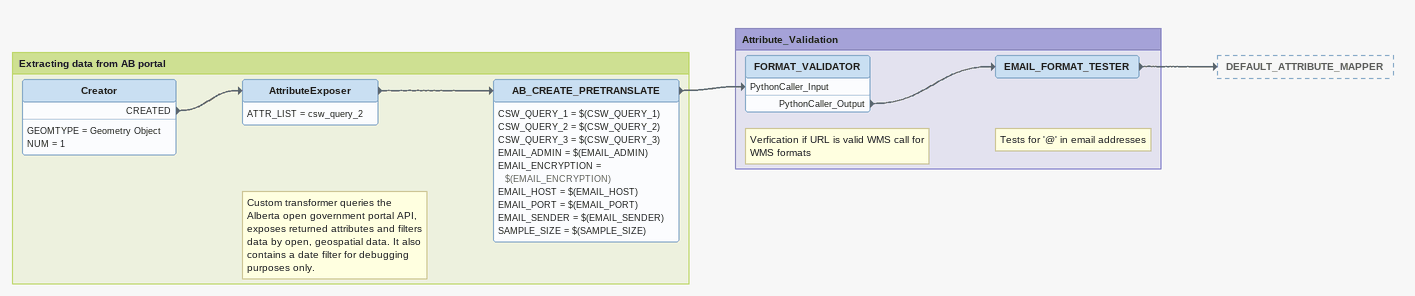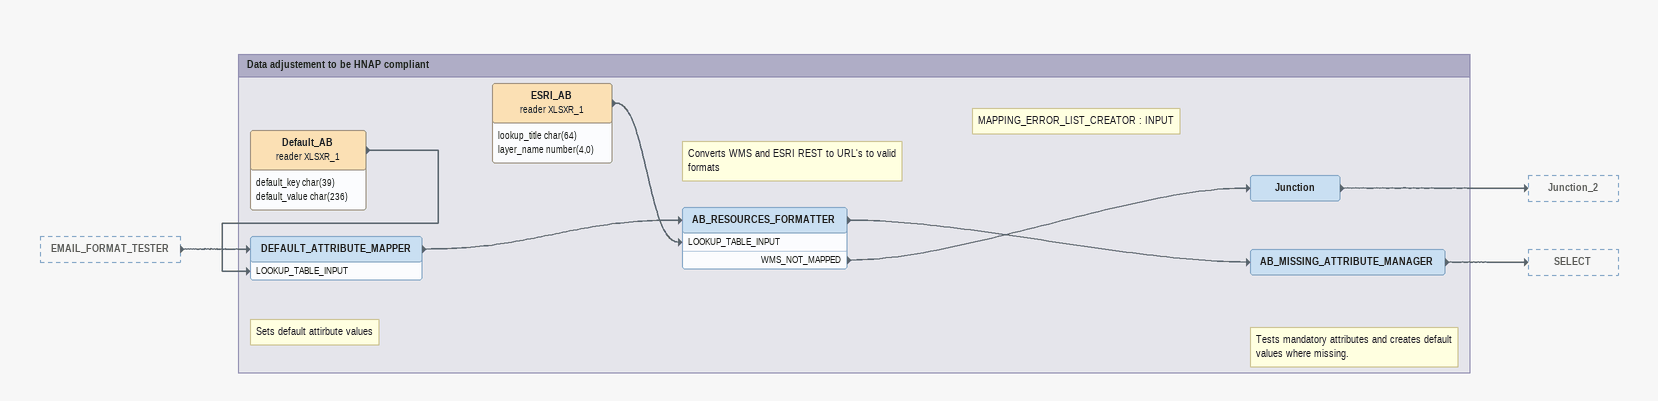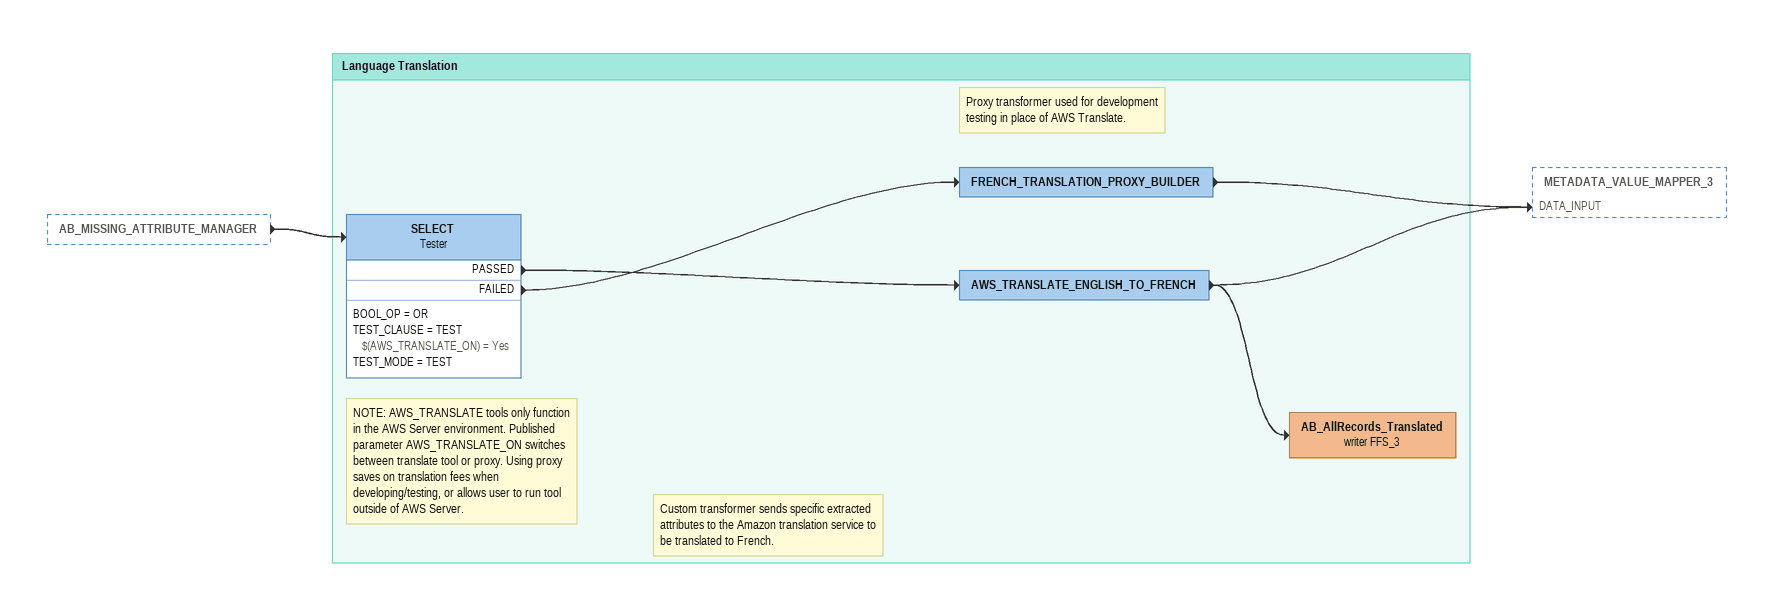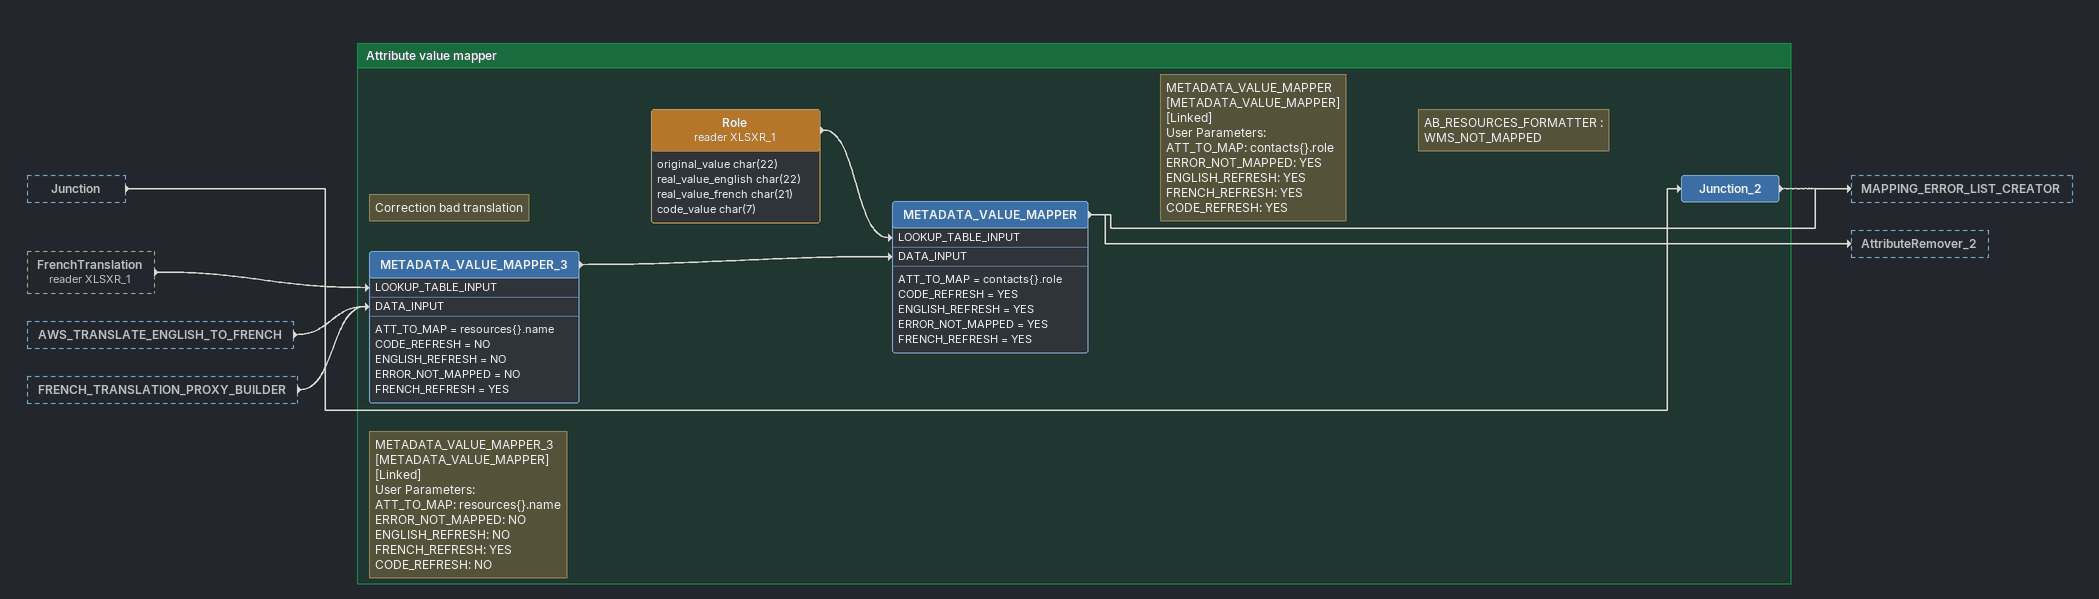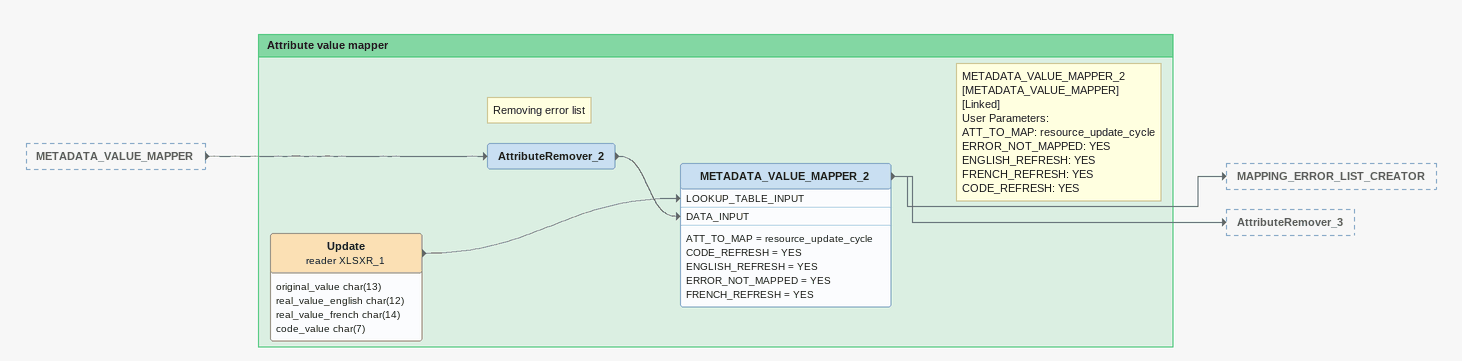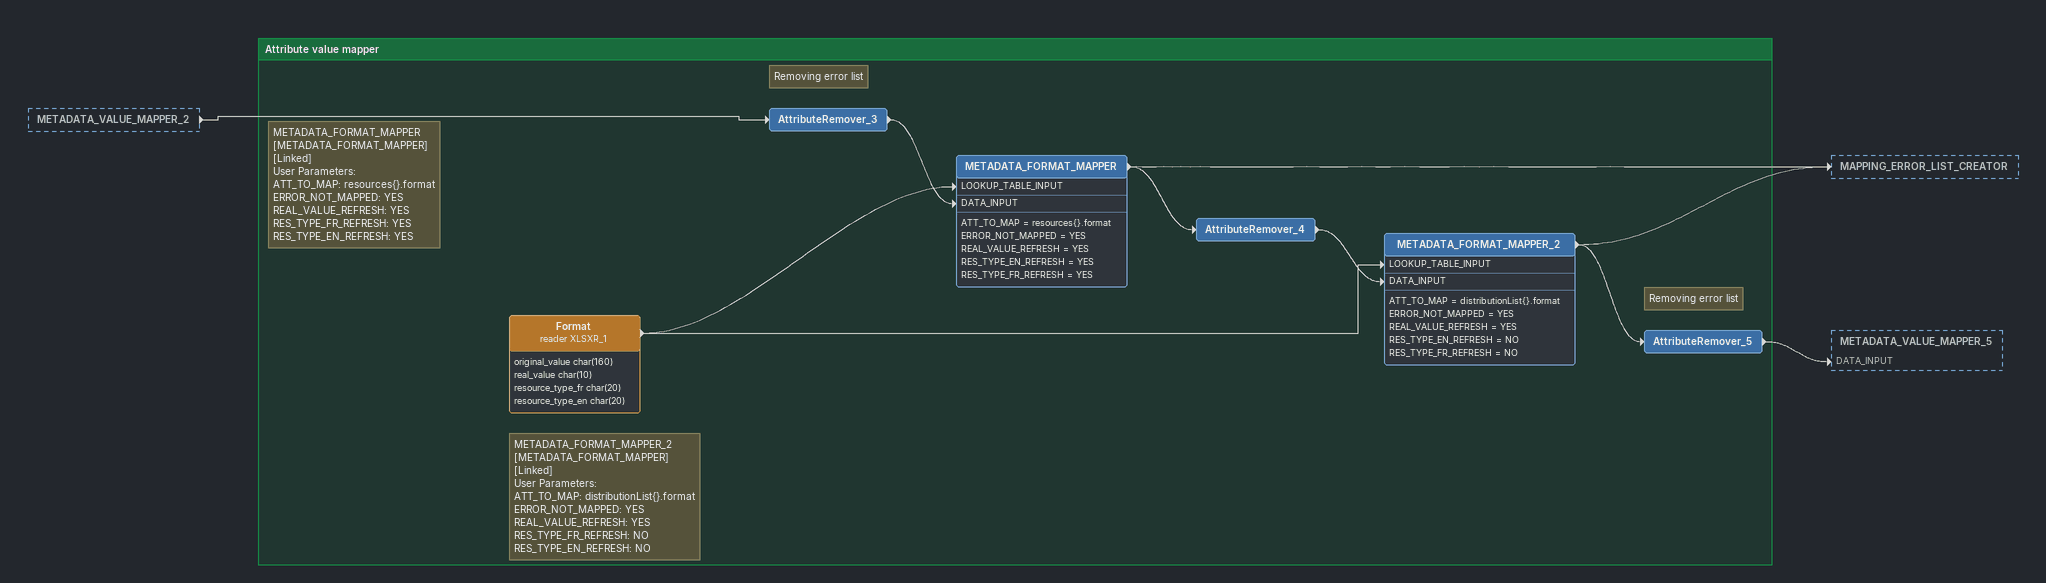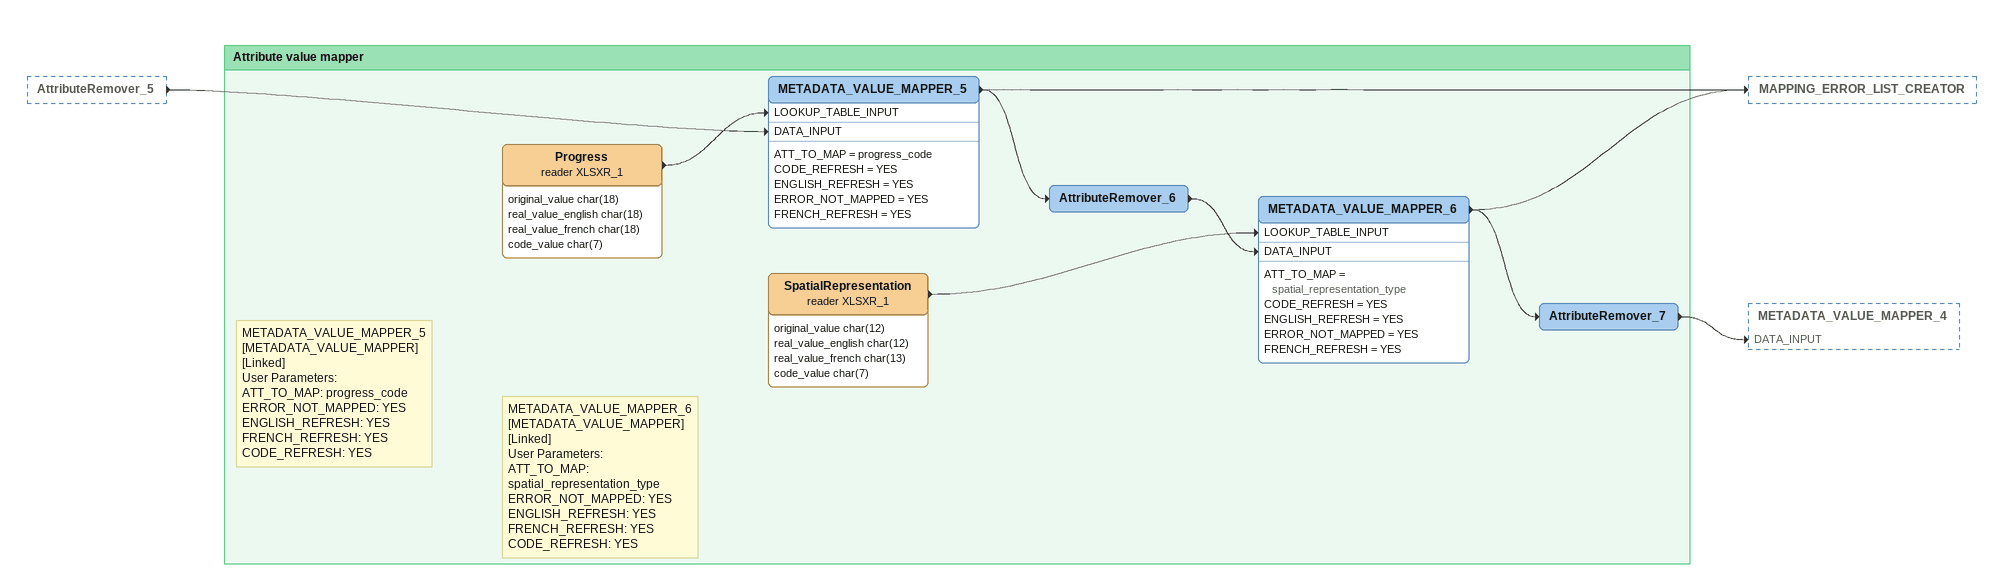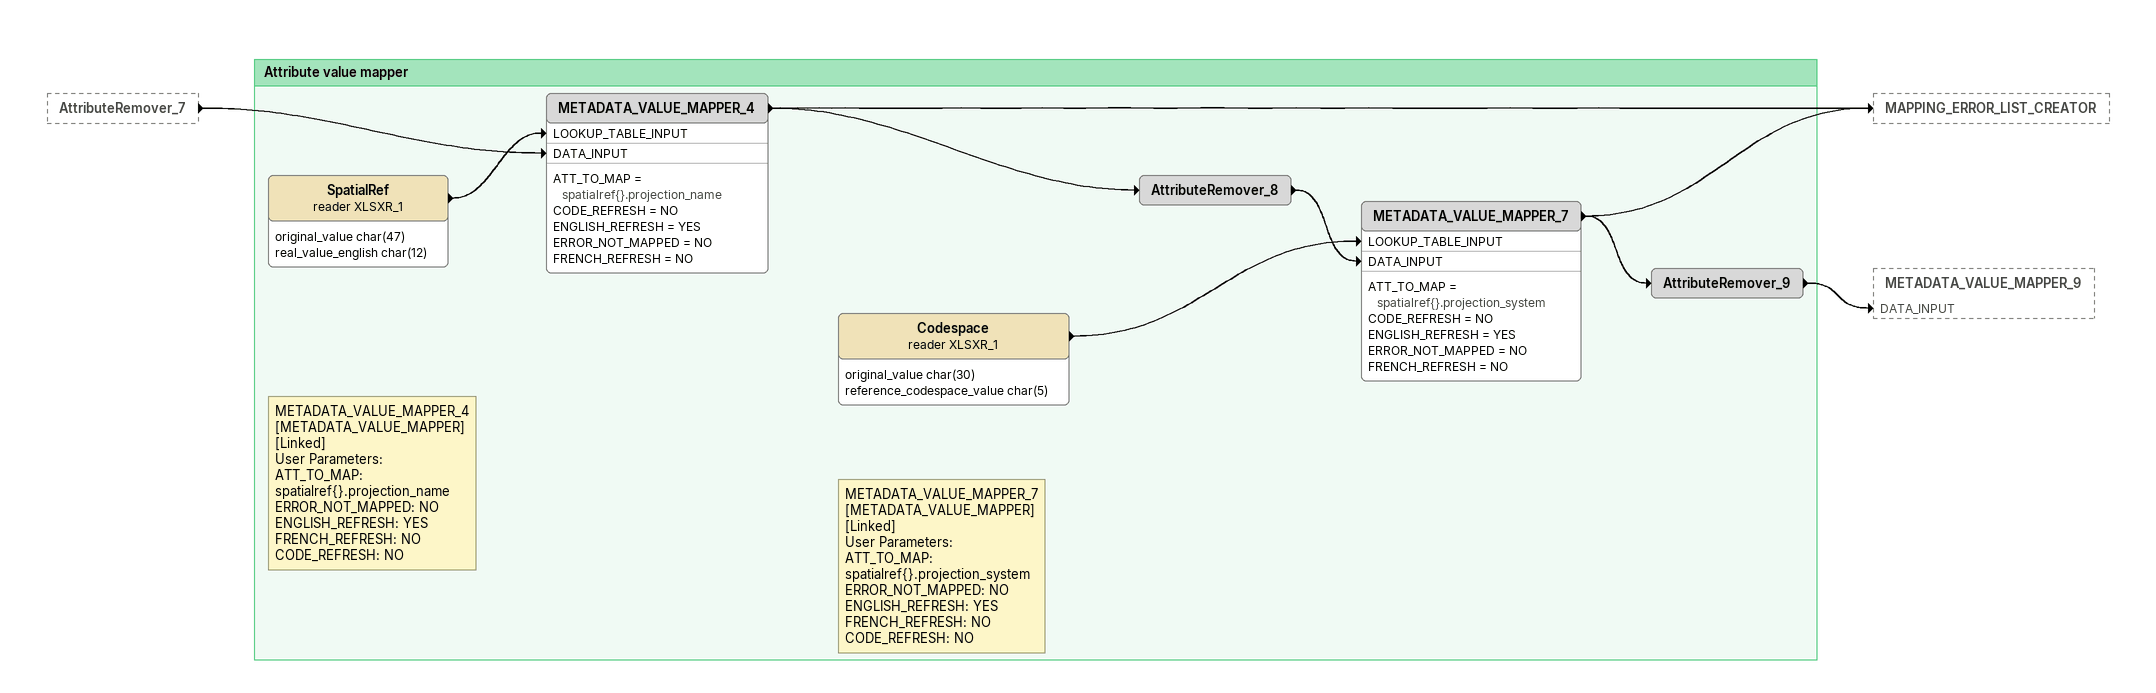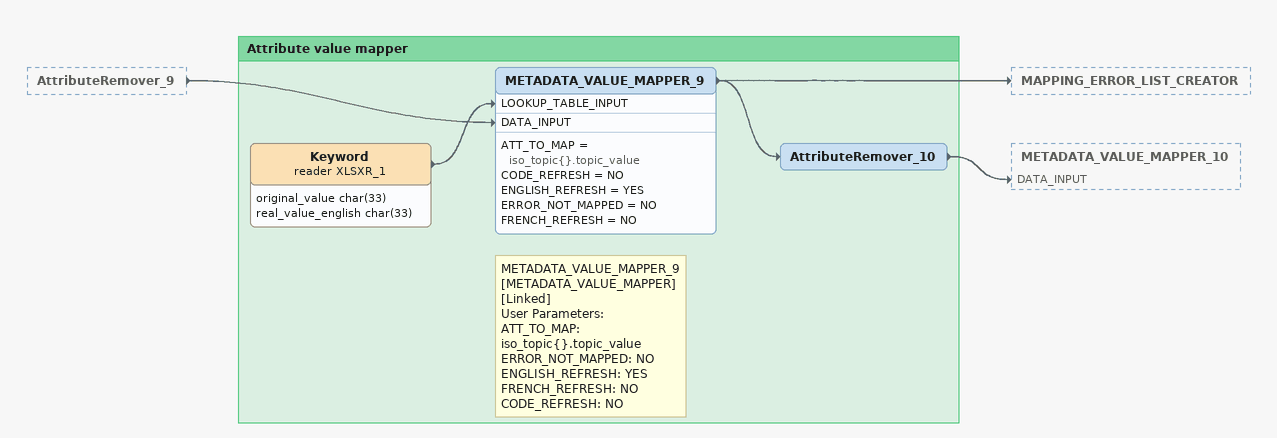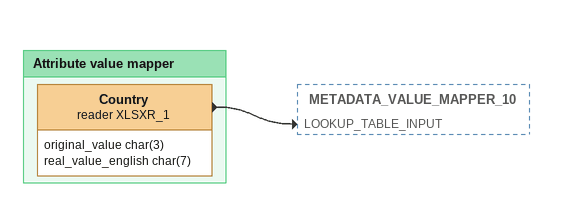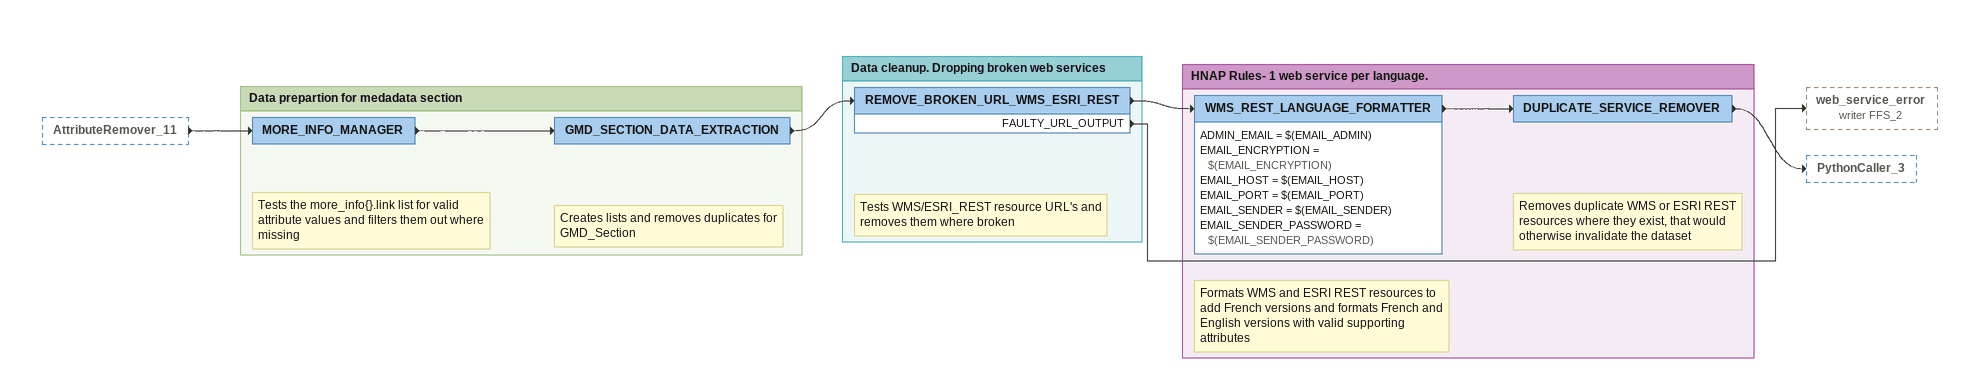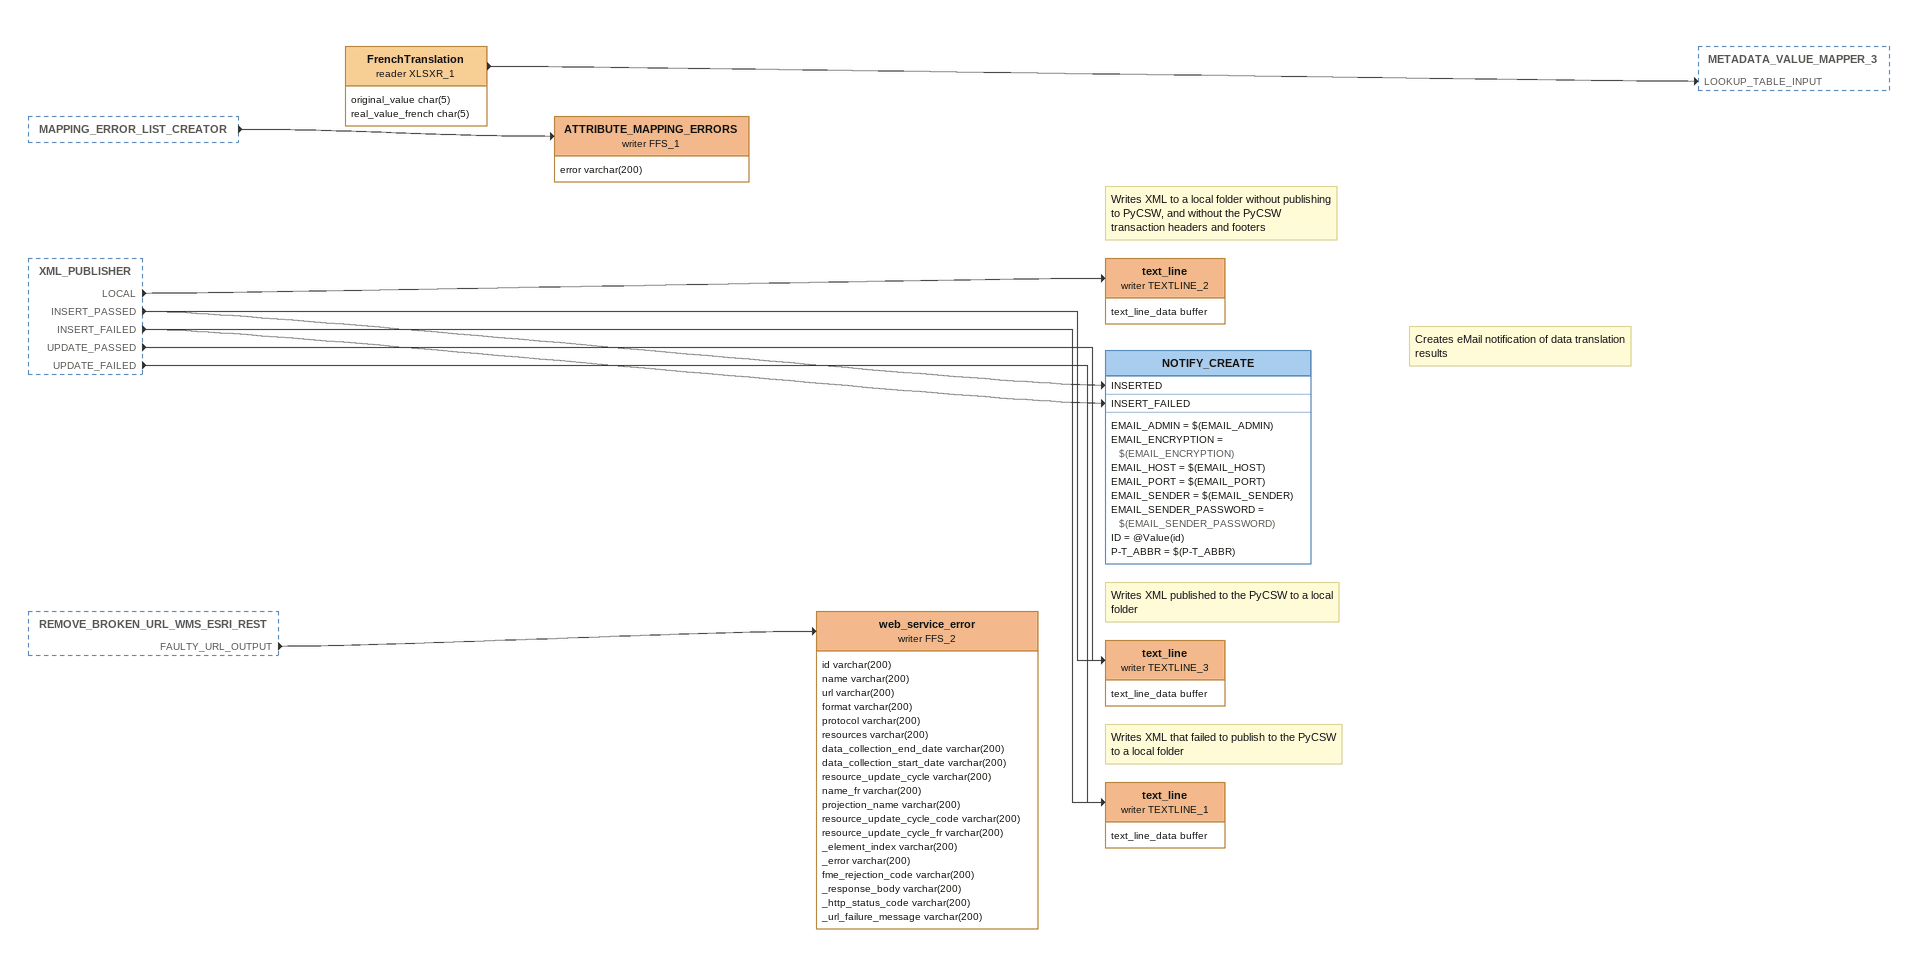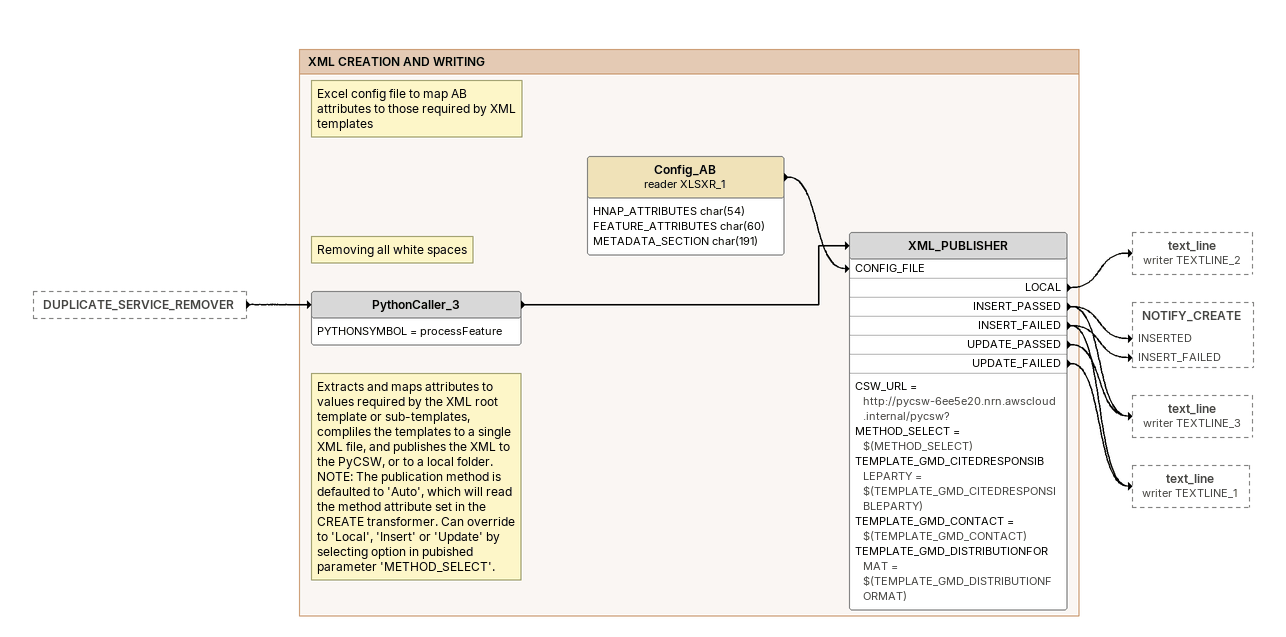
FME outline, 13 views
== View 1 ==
Bookmark: Extracting data from AB portal
Creator
    GEOMTYPE = Geometry Object
    NUM = 1
    CREATED -> AttributeExposer
AttributeExposer
    ATTR_LIST = csw_query_2
    -> AB_CREATE_PRETRANSLATE
Note: Custom transformer queries the Alberta open government portal API, exposes returned attributes and filters data by open, geospatial data. It also contains a date filter for debugging purposes only.
AB_CREATE_PRETRANSLATE
    CSW_QUERY_1 = $(CSW_QUERY_1)
    CSW_QUERY_2 = $(CSW_QUERY_2)
    CSW_QUERY_3 = $(CSW_QUERY_3)
    EMAIL_ADMIN = $(EMAIL_ADMIN)
    EMAIL_ENCRYPTION = $(EMAIL_ENCRYPTION)
    EMAIL_HOST = $(EMAIL_HOST)
    EMAIL_PORT = $(EMAIL_PORT)
    EMAIL_SENDER = $(EMAIL_SENDER)
    SAMPLE_SIZE = $(SAMPLE_SIZE)
    -> FORMAT_VALIDATOR [PythonCaller_Input]

Bookmark: Attribute_Validation
Note: Verfication if URL is valid WMS call for WMS formats
FORMAT_VALIDATOR
    PythonCaller_Output -> EMAIL_FORMAT_TESTER
Note: Tests for '@' in email addresses
EMAIL_FORMAT_TESTER
    -> DEFAULT_ATTRIBUTE_MAPPER

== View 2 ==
EMAIL_FORMAT_TESTER [outside]
    -> DEFAULT_ATTRIBUTE_MAPPER

Bookmark: Data adjustement to be HNAP compliant
Default_AB (reader XLSXR_1)
    attributes: default_key char(39), default_value char(236)
    -> DEFAULT_ATTRIBUTE_MAPPER [LOOKUP_TABLE_INPUT]
Note: Sets default attirbute values
DEFAULT_ATTRIBUTE_MAPPER
    -> AB_RESOURCES_FORMATTER
ESRI_AB (reader XLSXR_1)
    attributes: lookup_title char(64), layer_name number(4,0)
    -> AB_RESOURCES_FORMATTER [LOOKUP_TABLE_INPUT]
Note: Converts WMS and ESRI REST to URL's to valid formats
AB_RESOURCES_FORMATTER
    WMS_NOT_MAPPED -> Junction
    -> AB_MISSING_ATTRIBUTE_MANAGER
Note: MAPPING_ERROR_LIST_CREATOR : INPUT
Junction
    -> Junction_2
Note: Tests mandatory attributes and creates default values where missing.
AB_MISSING_ATTRIBUTE_MANAGER
    -> SELECT

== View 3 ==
AB_MISSING_ATTRIBUTE_MANAGER [outside]
    -> SELECT

Bookmark: Language Translation
Note: NOTE: AWS_TRANSLATE tools only function in the AWS Server environment. Published parameter AWS_TRANSLATE_ON switches between translate tool or proxy. Using proxy saves on translation fees when developing/testing, or allows user to run tool outside of AWS Server.
SELECT: Tester
    BOOL_OP = OR
    TEST_CLAUSE = TEST $(AWS_TRANSLATE_ON) = Yes
    TEST_MODE = TEST
    PASSED -> AWS_TRANSLATE_ENGLISH_TO_FRENCH
    FAILED -> FRENCH_TRANSLATION_PROXY_BUILDER
Note: Proxy transformer used for development testing in place of AWS Translate.
FRENCH_TRANSLATION_PROXY_BUILDER
    -> METADATA_VALUE_MAPPER_3 [DATA_INPUT]
Note: Custom transformer sends specific extracted attributes to the Amazon translation service to be translated to French.
AWS_TRANSLATE_ENGLISH_TO_FRENCH
    -> METADATA_VALUE_MAPPER_3 [DATA_INPUT]
    -> AB_AllRecords_Translated (writer FFS_3)
AB_AllRecords_Translated (writer FFS_3)

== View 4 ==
Junction [outside]
    -> Junction_2
FrenchTranslation (reader XLSXR_1) [outside]
    -> METADATA_VALUE_MAPPER_3 [LOOKUP_TABLE_INPUT]
AWS_TRANSLATE_ENGLISH_TO_FRENCH [outside]
    -> METADATA_VALUE_MAPPER_3 [DATA_INPUT]
FRENCH_TRANSLATION_PROXY_BUILDER [outside]
    -> METADATA_VALUE_MAPPER_3 [DATA_INPUT]

Bookmark: Attribute value mapper
Note: AB_RESOURCES_FORMATTER : WMS_NOT_MAPPED
Junction_2
    -> MAPPING_ERROR_LIST_CREATOR
Note: METADATA_VALUE_MAPPER_3 [METADATA_VALUE_MAPPER] / [Linked] / User Parameters: / ATT_TO_MAP: resources{}.name / ERROR_NOT_MAPPED: NO / ENGLISH_REFRESH: NO / FRENCH_REFRESH: YES / CODE_REFRESH: NO
Note: Correction bad translation
METADATA_VALUE_MAPPER_3
    ATT_TO_MAP = resources{}.name
    CODE_REFRESH = NO
    ENGLISH_REFRESH = NO
    ERROR_NOT_MAPPED = NO
    FRENCH_REFRESH = YES
    -> METADATA_VALUE_MAPPER [DATA_INPUT]
Role (reader XLSXR_1)
    attributes: original_value char(22), real_value_english char(22), real_value_french char(21), code_value char(7)
    -> METADATA_VALUE_MAPPER [LOOKUP_TABLE_INPUT]
Note: METADATA_VALUE_MAPPER [METADATA_VALUE_MAPPER] / [Linked] / User Parameters: / ATT_TO_MAP: contacts{}.role / ERROR_NOT_MAPPED: YES / ENGLISH_REFRESH: YES / FRENCH_REFRESH: YES / CODE_REFRESH: YES
METADATA_VALUE_MAPPER
    ATT_TO_MAP = contacts{}.role
    CODE_REFRESH = YES
    ENGLISH_REFRESH = YES
    ERROR_NOT_MAPPED = YES
    FRENCH_REFRESH = YES
    -> AttributeRemover_2
    -> MAPPING_ERROR_LIST_CREATOR

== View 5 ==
METADATA_VALUE_MAPPER [outside]
    -> AttributeRemover_2

Bookmark: Attribute value mapper
Note: Removing error list
AttributeRemover_2
    -> METADATA_VALUE_MAPPER_2 [DATA_INPUT]
Update (reader XLSXR_1)
    attributes: original_value char(13), real_value_english char(12), real_value_french char(14), code_value char(7)
    -> METADATA_VALUE_MAPPER_2 [LOOKUP_TABLE_INPUT]
Note: METADATA_VALUE_MAPPER_2 [METADATA_VALUE_MAPPER] / [Linked] / User Parameters: / ATT_TO_MAP: resource_update_cycle / ERROR_NOT_MAPPED: YES / ENGLISH_REFRESH: YES / FRENCH_REFRESH: YES / CODE_REFRESH: YES
METADATA_VALUE_MAPPER_2
    ATT_TO_MAP = resource_update_cycle
    CODE_REFRESH = YES
    ENGLISH_REFRESH = YES
    ERROR_NOT_MAPPED = YES
    FRENCH_REFRESH = YES
    -> MAPPING_ERROR_LIST_CREATOR
    -> AttributeRemover_3

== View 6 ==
METADATA_VALUE_MAPPER_2 [outside]
    -> AttributeRemover_3

Bookmark: Attribute value mapper
Note: Removing error list
AttributeRemover_3
    -> METADATA_FORMAT_MAPPER [DATA_INPUT]
Format (reader XLSXR_1)
    attributes: original_value char(160), real_value char(10), resource_type_fr char(20), resource_type_en char(20)
    -> METADATA_FORMAT_MAPPER [LOOKUP_TABLE_INPUT]
    -> METADATA_FORMAT_MAPPER_2 [LOOKUP_TABLE_INPUT]
Note: METADATA_FORMAT_MAPPER [METADATA_FORMAT_MAPPER] / [Linked] / User Parameters: / ATT_TO_MAP: resources{}.format / ERROR_NOT_MAPPED: YES / REAL_VALUE_REFRESH: YES / RES_TYPE_FR_REFRESH: YES / RES_TYPE_EN_REFRESH: YES
METADATA_FORMAT_MAPPER
    ATT_TO_MAP = resources{}.format
    ERROR_NOT_MAPPED = YES
    REAL_VALUE_REFRESH = YES
    RES_TYPE_EN_REFRESH = YES
    RES_TYPE_FR_REFRESH = YES
    -> AttributeRemover_4
    -> MAPPING_ERROR_LIST_CREATOR
AttributeRemover_4
    -> METADATA_FORMAT_MAPPER_2 [DATA_INPUT]
Note: METADATA_FORMAT_MAPPER_2 [METADATA_FORMAT_MAPPER] / [Linked] / User Parameters: / ATT_TO_MAP: distributionList{}.format / ERROR_NOT_MAPPED: YES / REAL_VALUE_REFRESH: YES / RES_TYPE_FR_REFRESH: NO / RES_TYPE_EN_REFRESH: NO
METADATA_FORMAT_MAPPER_2
    ATT_TO_MAP = distributionList{}.format
    ERROR_NOT_MAPPED = YES
    REAL_VALUE_REFRESH = YES
    RES_TYPE_EN_REFRESH = NO
    RES_TYPE_FR_REFRESH = NO
    -> AttributeRemover_5
    -> MAPPING_ERROR_LIST_CREATOR
Note: Removing error list
AttributeRemover_5
    -> METADATA_VALUE_MAPPER_5 [DATA_INPUT]

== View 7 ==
AttributeRemover_5 [outside]
    -> METADATA_VALUE_MAPPER_5 [DATA_INPUT]

Bookmark: Attribute value mapper
Progress (reader XLSXR_1)
    attributes: original_value char(18), real_value_english char(18), real_value_french char(18), code_value char(7)
    -> METADATA_VALUE_MAPPER_5 [LOOKUP_TABLE_INPUT]
Note: METADATA_VALUE_MAPPER_5 [METADATA_VALUE_MAPPER] / [Linked] / User Parameters: / ATT_TO_MAP: progress_code / ERROR_NOT_MAPPED: YES / ENGLISH_REFRESH: YES / FRENCH_REFRESH: YES / CODE_REFRESH: YES
METADATA_VALUE_MAPPER_5
    ATT_TO_MAP = progress_code
    CODE_REFRESH = YES
    ENGLISH_REFRESH = YES
    ERROR_NOT_MAPPED = YES
    FRENCH_REFRESH = YES
    -> AttributeRemover_6
    -> MAPPING_ERROR_LIST_CREATOR
AttributeRemover_6
    -> METADATA_VALUE_MAPPER_6 [DATA_INPUT]
SpatialRepresentation (reader XLSXR_1)
    attributes: original_value char(12), real_value_english char(12), real_value_french char(13), code_value char(7)
    -> METADATA_VALUE_MAPPER_6 [LOOKUP_TABLE_INPUT]
Note: METADATA_VALUE_MAPPER_6 [METADATA_VALUE_MAPPER] / [Linked] / User Parameters: / ATT_TO_MAP: spatial_representation_type / ERROR_NOT_MAPPED: YES / ENGLISH_REFRESH: YES / FRENCH_REFRESH: YES / CODE_REFRESH: YES
METADATA_VALUE_MAPPER_6
    ATT_TO_MAP = spatial_representation_type
    CODE_REFRESH = YES
    ENGLISH_REFRESH = YES
    ERROR_NOT_MAPPED = YES
    FRENCH_REFRESH = YES
    -> MAPPING_ERROR_LIST_CREATOR
    -> AttributeRemover_7
AttributeRemover_7
    -> METADATA_VALUE_MAPPER_4 [DATA_INPUT]

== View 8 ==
AttributeRemover_7 [outside]
    -> METADATA_VALUE_MAPPER_4 [DATA_INPUT]

Bookmark: Attribute value mapper
SpatialRef (reader XLSXR_1)
    attributes: original_value char(47), real_value_english char(12)
    -> METADATA_VALUE_MAPPER_4 [LOOKUP_TABLE_INPUT]
Note: METADATA_VALUE_MAPPER_4 [METADATA_VALUE_MAPPER] / [Linked] / User Parameters: / ATT_TO_MAP: spatialref{}.projection_name / ERROR_NOT_MAPPED: NO / ENGLISH_REFRESH: YES / FRENCH_REFRESH: NO / CODE_REFRESH: NO
METADATA_VALUE_MAPPER_4
    ATT_TO_MAP = spatialref{}.projection_name
    CODE_REFRESH = NO
    ENGLISH_REFRESH = YES
    ERROR_NOT_MAPPED = NO
    FRENCH_REFRESH = NO
    -> MAPPING_ERROR_LIST_CREATOR
    -> AttributeRemover_8
AttributeRemover_8
    -> METADATA_VALUE_MAPPER_7 [DATA_INPUT]
Codespace (reader XLSXR_1)
    attributes: original_value char(30), reference_codespace_value char(5)
    -> METADATA_VALUE_MAPPER_7 [LOOKUP_TABLE_INPUT]
Note: METADATA_VALUE_MAPPER_7 [METADATA_VALUE_MAPPER] / [Linked] / User Parameters: / ATT_TO_MAP: spatialref{}.projection_system / ERROR_NOT_MAPPED: NO / ENGLISH_REFRESH: YES / FRENCH_REFRESH: NO / CODE_REFRESH: NO
METADATA_VALUE_MAPPER_7
    ATT_TO_MAP = spatialref{}.projection_system
    CODE_REFRESH = NO
    ENGLISH_REFRESH = YES
    ERROR_NOT_MAPPED = NO
    FRENCH_REFRESH = NO
    -> MAPPING_ERROR_LIST_CREATOR
    -> AttributeRemover_9
AttributeRemover_9
    -> METADATA_VALUE_MAPPER_9 [DATA_INPUT]

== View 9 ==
AttributeRemover_9 [outside]
    -> METADATA_VALUE_MAPPER_9 [DATA_INPUT]

Bookmark: Attribute value mapper
Keyword (reader XLSXR_1)
    attributes: original_value char(33), real_value_english char(33)
    -> METADATA_VALUE_MAPPER_9 [LOOKUP_TABLE_INPUT]
Note: METADATA_VALUE_MAPPER_9 [METADATA_VALUE_MAPPER] / [Linked] / User Parameters: / ATT_TO_MAP: iso_topic{}.topic_value / ERROR_NOT_MAPPED: NO / ENGLISH_REFRESH: YES / FRENCH_REFRESH: NO / CODE_REFRESH: NO
METADATA_VALUE_MAPPER_9
    ATT_TO_MAP = iso_topic{}.topic_value
    CODE_REFRESH = NO
    ENGLISH_REFRESH = YES
    ERROR_NOT_MAPPED = NO
    FRENCH_REFRESH = NO
    -> AttributeRemover_10
    -> MAPPING_ERROR_LIST_CREATOR
AttributeRemover_10
    -> METADATA_VALUE_MAPPER_10 [DATA_INPUT]

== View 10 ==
Bookmark: Attribute value mapper
Country (reader XLSXR_1)
    attributes: original_value char(3), real_value_english char(7)
    -> METADATA_VALUE_MAPPER_10 [LOOKUP_TABLE_INPUT]

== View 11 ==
AttributeRemover_11 [outside]
    -> MORE_INFO_MANAGER

Bookmark: Data prepartion for medadata section
Note: Tests the more_info{}.link list for valid attribute values and filters them out where missing
MORE_INFO_MANAGER
    -> GMD_SECTION_DATA_EXTRACTION
Note: Creates lists and removes duplicates for GMD_Section
GMD_SECTION_DATA_EXTRACTION
    -> REMOVE_BROKEN_URL_WMS_ESRI_REST

Bookmark: Data cleanup. Dropping broken web services
Note: Tests WMS/ESRI_REST resource URL's and removes them where broken
REMOVE_BROKEN_URL_WMS_ESRI_REST
    -> WMS_REST_LANGUAGE_FORMATTER
    FAULTY_URL_OUTPUT -> web_service_error (writer FFS_2)

Bookmark: HNAP Rules- 1 web service per language.
Note: Formats WMS and ESRI REST resources to add French versions and formats French and English versions with valid supporting attributes
WMS_REST_LANGUAGE_FORMATTER
    ADMIN_EMAIL = $(EMAIL_ADMIN)
    EMAIL_ENCRYPTION = $(EMAIL_ENCRYPTION)
    EMAIL_HOST = $(EMAIL_HOST)
    EMAIL_PORT = $(EMAIL_PORT)
    EMAIL_SENDER = $(EMAIL_SENDER)
    EMAIL_SENDER_PASSWORD = $(EMAIL_SENDER_PASSWORD)
    -> DUPLICATE_SERVICE_REMOVER
Note: Removes duplicate WMS or ESRI REST resources where they exist, that would otherwise invalidate the dataset
DUPLICATE_SERVICE_REMOVER
    -> PythonCaller_3

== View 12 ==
MAPPING_ERROR_LIST_CREATOR [outside]
    -> ATTRIBUTE_MAPPING_ERRORS (writer FFS_1)
XML_PUBLISHER [outside]
    LOCAL -> text_line (writer TEXTLINE_2)
    INSERT_PASSED -> NOTIFY_CREATE [INSERTED]
    INSERT_PASSED -> text_line (writer TEXTLINE_3)
    INSERT_FAILED -> NOTIFY_CREATE [INSERT_FAILED]
    INSERT_FAILED -> text_line (writer TEXTLINE_1)
    UPDATE_PASSED -> text_line (writer TEXTLINE_3)
    UPDATE_FAILED -> text_line (writer TEXTLINE_1)
REMOVE_BROKEN_URL_WMS_ESRI_REST [outside]
    FAULTY_URL_OUTPUT -> web_service_error (writer FFS_2)
FrenchTranslation (reader XLSXR_1)
    attributes: original_value char(5), real_value_french char(5)
    -> METADATA_VALUE_MAPPER_3 [LOOKUP_TABLE_INPUT]
ATTRIBUTE_MAPPING_ERRORS (writer FFS_1)
    attributes: error varchar(200)
web_service_error (writer FFS_2)
    attributes: id varchar(200), name varchar(200), url varchar(200), format varchar(200), protocol varchar(200), resources varchar(200), data_collection_end_date varchar(200), data_collection_start_date varchar(200), resource_update_cycle varchar(200), name_fr varchar(200), projection_name varchar(200), resource_update_cycle_code varchar(200), resource_update_cycle_fr varchar(200), _element_index varchar(200), _error varchar(200), fme_rejection_code varchar(200), _response_body varchar(200), _http_status_code varchar(200), _url_failure_message varchar(200)
Note: Writes XML to a local folder without publishing to PyCSW, and without the PyCSW transaction headers and footers
text_line (writer TEXTLINE_2)
    attributes: text_line_data buffer
Note: Creates eMail notification of data translation results
NOTIFY_CREATE
    EMAIL_ADMIN = $(EMAIL_ADMIN)
    EMAIL_ENCRYPTION = $(EMAIL_ENCRYPTION)
    EMAIL_HOST = $(EMAIL_HOST)
    EMAIL_PORT = $(EMAIL_PORT)
    EMAIL_SENDER = $(EMAIL_SENDER)
    EMAIL_SENDER_PASSWORD = $(EMAIL_SENDER_PASSWORD)
    ID = @Value(id)
    P-T_ABBR = $(P-T_ABBR)
Note: Writes XML published to the PyCSW to a local folder
text_line (writer TEXTLINE_3)
    attributes: text_line_data buffer
Note: Writes XML that failed to publish to the PyCSW to a local folder
text_line (writer TEXTLINE_1)
    attributes: text_line_data buffer

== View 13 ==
DUPLICATE_SERVICE_REMOVER [outside]
    -> PythonCaller_3

Bookmark: XML CREATION AND WRITING
Note: Extracts and maps attributes to values required by the XML root template or sub-templates, compliles the templates to a single XML file, and publishes the XML to the PyCSW, or to a local folder. / NOTE: The publication method is defaulted to 'Auto', which will read the method attribute set in the CREATE transformer. Can override to 'Local', 'Insert' or 'Update' by selecting option in pubished parameter 'METHOD_SELECT'.
Note: Removing all white spaces
PythonCaller_3
    PYTHONSYMBOL = processFeature
    -> XML_PUBLISHER
Note: Excel config file to map AB attributes to those required by XML templates
Config_AB (reader XLSXR_1)
    attributes: HNAP_ATTRIBUTES char(54), FEATURE_ATTRIBUTES char(60), METADATA_SECTION char(191)
    -> XML_PUBLISHER [CONFIG_FILE]
XML_PUBLISHER
    CSW_URL = http://pycsw-6ee5e20.nrn.awscloud.internal/pycsw?
    METHOD_SELECT = $(METHOD_SELECT)
    TEMPLATE_GMD_CITEDRESPONSIBLEPARTY = $(TEMPLATE_GMD_CITEDRESPONSIBLEPARTY)
    TEMPLATE_GMD_CONTACT = $(TEMPLATE_GMD_CONTACT)
    TEMPLATE_GMD_DISTRIBUTIONFORMAT = $(TEMPLATE_GMD_DISTRIBUTIONFORMAT)
    LOCAL -> text_line (writer TEXTLINE_2)
    INSERT_PASSED -> NOTIFY_CREATE [INSERTED]
    INSERT_PASSED -> text_line (writer TEXTLINE_3)
    INSERT_FAILED -> NOTIFY_CREATE [INSERT_FAILED]
    INSERT_FAILED -> text_line (writer TEXTLINE_1)
    UPDATE_PASSED -> text_line (writer TEXTLINE_3)
    UPDATE_FAILED -> text_line (writer TEXTLINE_1)
